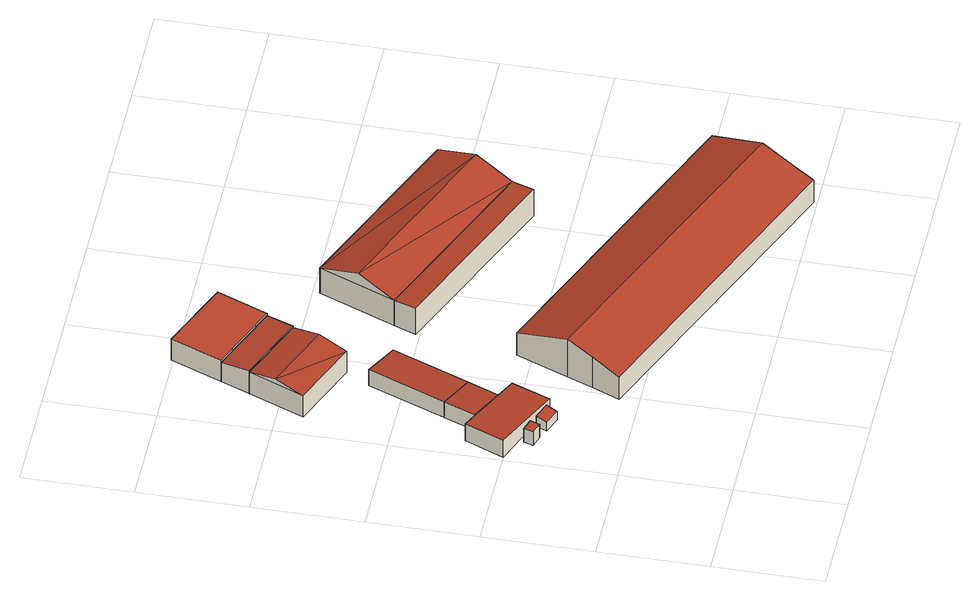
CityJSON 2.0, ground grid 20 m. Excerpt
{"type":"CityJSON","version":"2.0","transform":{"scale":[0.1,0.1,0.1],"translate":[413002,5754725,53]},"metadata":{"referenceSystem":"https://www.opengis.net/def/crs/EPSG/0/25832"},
"CityObjects":{
"building1":{"type":"Building","attributes":{"Gemeindeschluessel":"05515000","Geometrietyp2DReferenz":"3000","function":"31001_1310","roofType":"1000","measuredHeight":3},"geometry":[{"type":"Solid","lod":"2","boundaries":[[[[0,1,2,3]],[[4,5,1,0]],[[6,7,5,4]],[[3,2,7,6]],[[4,0,3,6]],[[1,5,7,2]]]],"semantics":{"surfaces":[{"type":"WallSurface"},{"type":"RoofSurface"},{"type":"GroundSurface"}],"values":[[0,0,0,0,1,2]]}}]},
"building2":{"type":"Building","attributes":{"Gemeindeschluessel":"05515000","Geometrietyp2DReferenz":"3000","function":"31001_1310","roofType":"2100","measuredHeight":2.36},"geometry":[{"type":"Solid","lod":"2","boundaries":[[[[8,9,10,11]],[[12,13,9,8]],[[14,15,13,12]],[[11,10,15,14]],[[12,8,11,14]],[[9,13,15,10]]]],"semantics":{"surfaces":[{"type":"WallSurface"},{"type":"RoofSurface"},{"type":"GroundSurface"}],"values":[[0,0,0,0,1,2]]}}]},
"building3":{"type":"Building","attributes":{"Gemeindeschluessel":"05515000","Geometrietyp2DReferenz":"3000","function":"31001_2460","roofType":"2100","measuredHeight":3.82},"geometry":[{"type":"Solid","lod":"2","boundaries":[[[[16,17,18,19]],[[20,21,17,16]],[[22,23,21,20]],[[24,25,23,22]],[[26,27,25,24]],[[19,18,27,26]],[[24,22,20,16,19,26]],[[17,21,23,25,27,18]]]],"semantics":{"surfaces":[{"type":"WallSurface"},{"type":"RoofSurface"},{"type":"GroundSurface"}],"values":[[0,0,0,0,0,0,1,2]]}}]},
"building4":{"type":"Building","attributes":{"Gemeindeschluessel":"05515000","Geometrietyp2DReferenz":"3000","function":"31001_2700","roofType":"2100","measuredHeight":3.65},"geometry":[{"type":"Solid","lod":"2","boundaries":[[[[28,29,30,31]],[[22,23,29,28]],[[32,21,23,22]],[[31,30,21,32]],[[22,28,31,32]],[[29,23,21,30]]]],"semantics":{"surfaces":[{"type":"WallSurface"},{"type":"RoofSurface"},{"type":"GroundSurface"}],"values":[[0,0,0,0,1,2]]}}]},
"building5":{"type":"Building","attributes":{"Gemeindeschluessel":"05515000","Geometrietyp2DReferenz":"3000","function":"31001_2700","roofType":"2100","measuredHeight":3.67},"geometry":[{"type":"Solid","lod":"2","boundaries":[[[[31,30,29,28]],[[33,34,30,31]],[[35,36,34,33]],[[28,29,36,35]],[[33,31,28,35]],[[30,34,36,29]]]],"semantics":{"surfaces":[{"type":"WallSurface"},{"type":"RoofSurface"},{"type":"GroundSurface"}],"values":[[0,0,0,0,1,2]]}}]},
"building6":{"type":"Building","attributes":{"Gemeindeschluessel":"05515000","Geometrietyp2DReferenz":"3000","function":"31001_2700","roofType":"5000","measuredHeight":5.93},"geometry":[{"type":"Solid","lod":"2","boundaries":[[[[37,38,39,40]],[[41,42,38,37]],[[43,44,42,41]],[[40,39,44,43]],[[41,37,45,46]],[[43,46,45]],[[45,40,43]],[[41,46,43]],[[40,45,37]],[[38,42,44,39]]]],"semantics":{"surfaces":[{"type":"WallSurface"},{"type":"RoofSurface"},{"type":"GroundSurface"}],"values":[[0,0,0,0,1,1,1,0,0,2]]}}]},
"building7":{"type":"Building","attributes":{"Gemeindeschluessel":"05515000","Geometrietyp2DReferenz":"3000","function":"51009_1610","roofType":"2100","measuredHeight":5.11},"geometry":[{"type":"Solid","lod":"2","boundaries":[[[[47,48,38,49]],[[50,51,48,47]],[[52,42,51,50]],[[49,38,42,52]],[[50,47,49,52]],[[48,51,42,38]]]],"semantics":{"surfaces":[{"type":"WallSurface"},{"type":"RoofSurface"},{"type":"GroundSurface"}],"values":[[0,0,0,0,1,2]]}}]},
"building8":{"type":"Building","attributes":{"Gemeindeschluessel":"05515000","Geometrietyp2DReferenz":"3000","function":"31001_2000","roofType":"1000","measuredHeight":4.87},"geometry":[{"type":"Solid","lod":"2","boundaries":[[[[53,48,51,54]],[[55,56,48,53]],[[57,58,56,55]],[[54,51,58,57]],[[55,53,54,57]],[[48,56,58,51]]]],"semantics":{"surfaces":[{"type":"WallSurface"},{"type":"RoofSurface"},{"type":"GroundSurface"}],"values":[[0,0,0,0,1,2]]}}]},
"building9":{"type":"Building","attributes":{"Gemeindeschluessel":"05515000","Geometrietyp2DReferenz":"3000","function":"31001_2700","roofType":"3100","measuredHeight":8.44},"geometry":[{"type":"Solid","lod":"2","boundaries":[[[[59,60,61,62]],[[63,64,60,59]],[[65,66,64,63]],[[67,68,66,65]],[[69,70,68,67]],[[71,72,70,69]],[[73,74,72,71]],[[62,61,74,73]],[[67,65,63,69]],[[59,62,73,71,69,63]],[[60,64,66,68,70,72,74,61]]]],"semantics":{"surfaces":[{"type":"WallSurface"},{"type":"RoofSurface"},{"type":"GroundSurface"}],"values":[[0,0,0,0,0,0,0,0,1,1,2]]}}]},
"building10":{"type":"Building","attributes":{"Gemeindeschluessel":"05515000","Geometrietyp2DReferenz":"3000","function":"51009_1610","roofType":"2100","measuredHeight":5.98},"geometry":[{"type":"Solid","lod":"2","boundaries":[[[[75,76,77,78]],[[79,80,76,75]],[[81,82,80,79]],[[78,77,82,81]],[[79,75,78,81]],[[76,80,82,77]]]],"semantics":{"surfaces":[{"type":"WallSurface"},{"type":"RoofSurface"},{"type":"GroundSurface"}],"values":[[0,0,0,0,1,2]]}}]},
"building11":{"type":"Building","attributes":{"Gemeindeschluessel":"05515000","Geometrietyp2DReferenz":"3000","function":"31001_2700","roofType":"3100","measuredHeight":8.31},"geometry":[{"type":"Solid","lod":"2","boundaries":[[[[83,84,85,86]],[[78,77,84,83]],[[81,82,77,78]],[[86,85,82,81]],[[83,87,78]],[[81,88,86]],[[87,83,86]],[[86,88,87]],[[78,87,88]],[[88,81,78]],[[84,77,82,85]]]],"semantics":{"surfaces":[{"type":"WallSurface"},{"type":"RoofSurface"},{"type":"GroundSurface"}],"values":[[0,0,0,0,0,0,1,1,1,1,2]]}}]}
},
"vertices":[
[55,374,34],[55,374,4],[49,357,4],[49,357,34],[77,367,34],[77,367,4],[71,350,34],[71,350,4],
[121,329,23],[121,329,4],[129,349,4],[129,349,28],[90,341,23],[90,341,4],[98,361,28],[98,361,4],
[39,473,42],[39,473,4],[9,401,4],[9,401,42],[67,462,38],[67,462,4],[136,434,30],[136,434,4],[175,418,26],[175,418,4],[147,347,26],[147,347,4],
[159,491,30],[159,491,4],[90,519,4],[90,519,40],[67,462,40],
[147,661,40],[147,661,4],[216,632,30],[216,632,4],
[88,857,52],[88,857,4],[46,755,4],[46,755,52],[215,806,52],[215,806,4],[172,704,52],[172,704,4],[68,807,63],[194,756,63],
[109,910,47],[109,910,4],[88,857,55],[242,856,47],[242,856,4],[215,806,55],
[109,910,52],[242,856,52],[147,1004,52],[147,1004,4],[280,949,52],[280,949,4],
[211,285,75],[211,285,7],[190,235,7],[190,235,57],[230,332,92],[230,332,7],[269,428,57],[269,428,7],[829,198,58],[829,198,7],[789,102,92],[789,102,7],[770,55,75],[770,55,7],[750,6,58],[750,6,7],
[627,468,65],[627,468,5],[644,509,5],[644,509,62],[289,607,65],[289,607,5],[305,648,62],[305,648,5],
[701,649,62],[701,649,5],[363,788,5],[363,788,62],[672,577,88],[333,716,88]
]}
